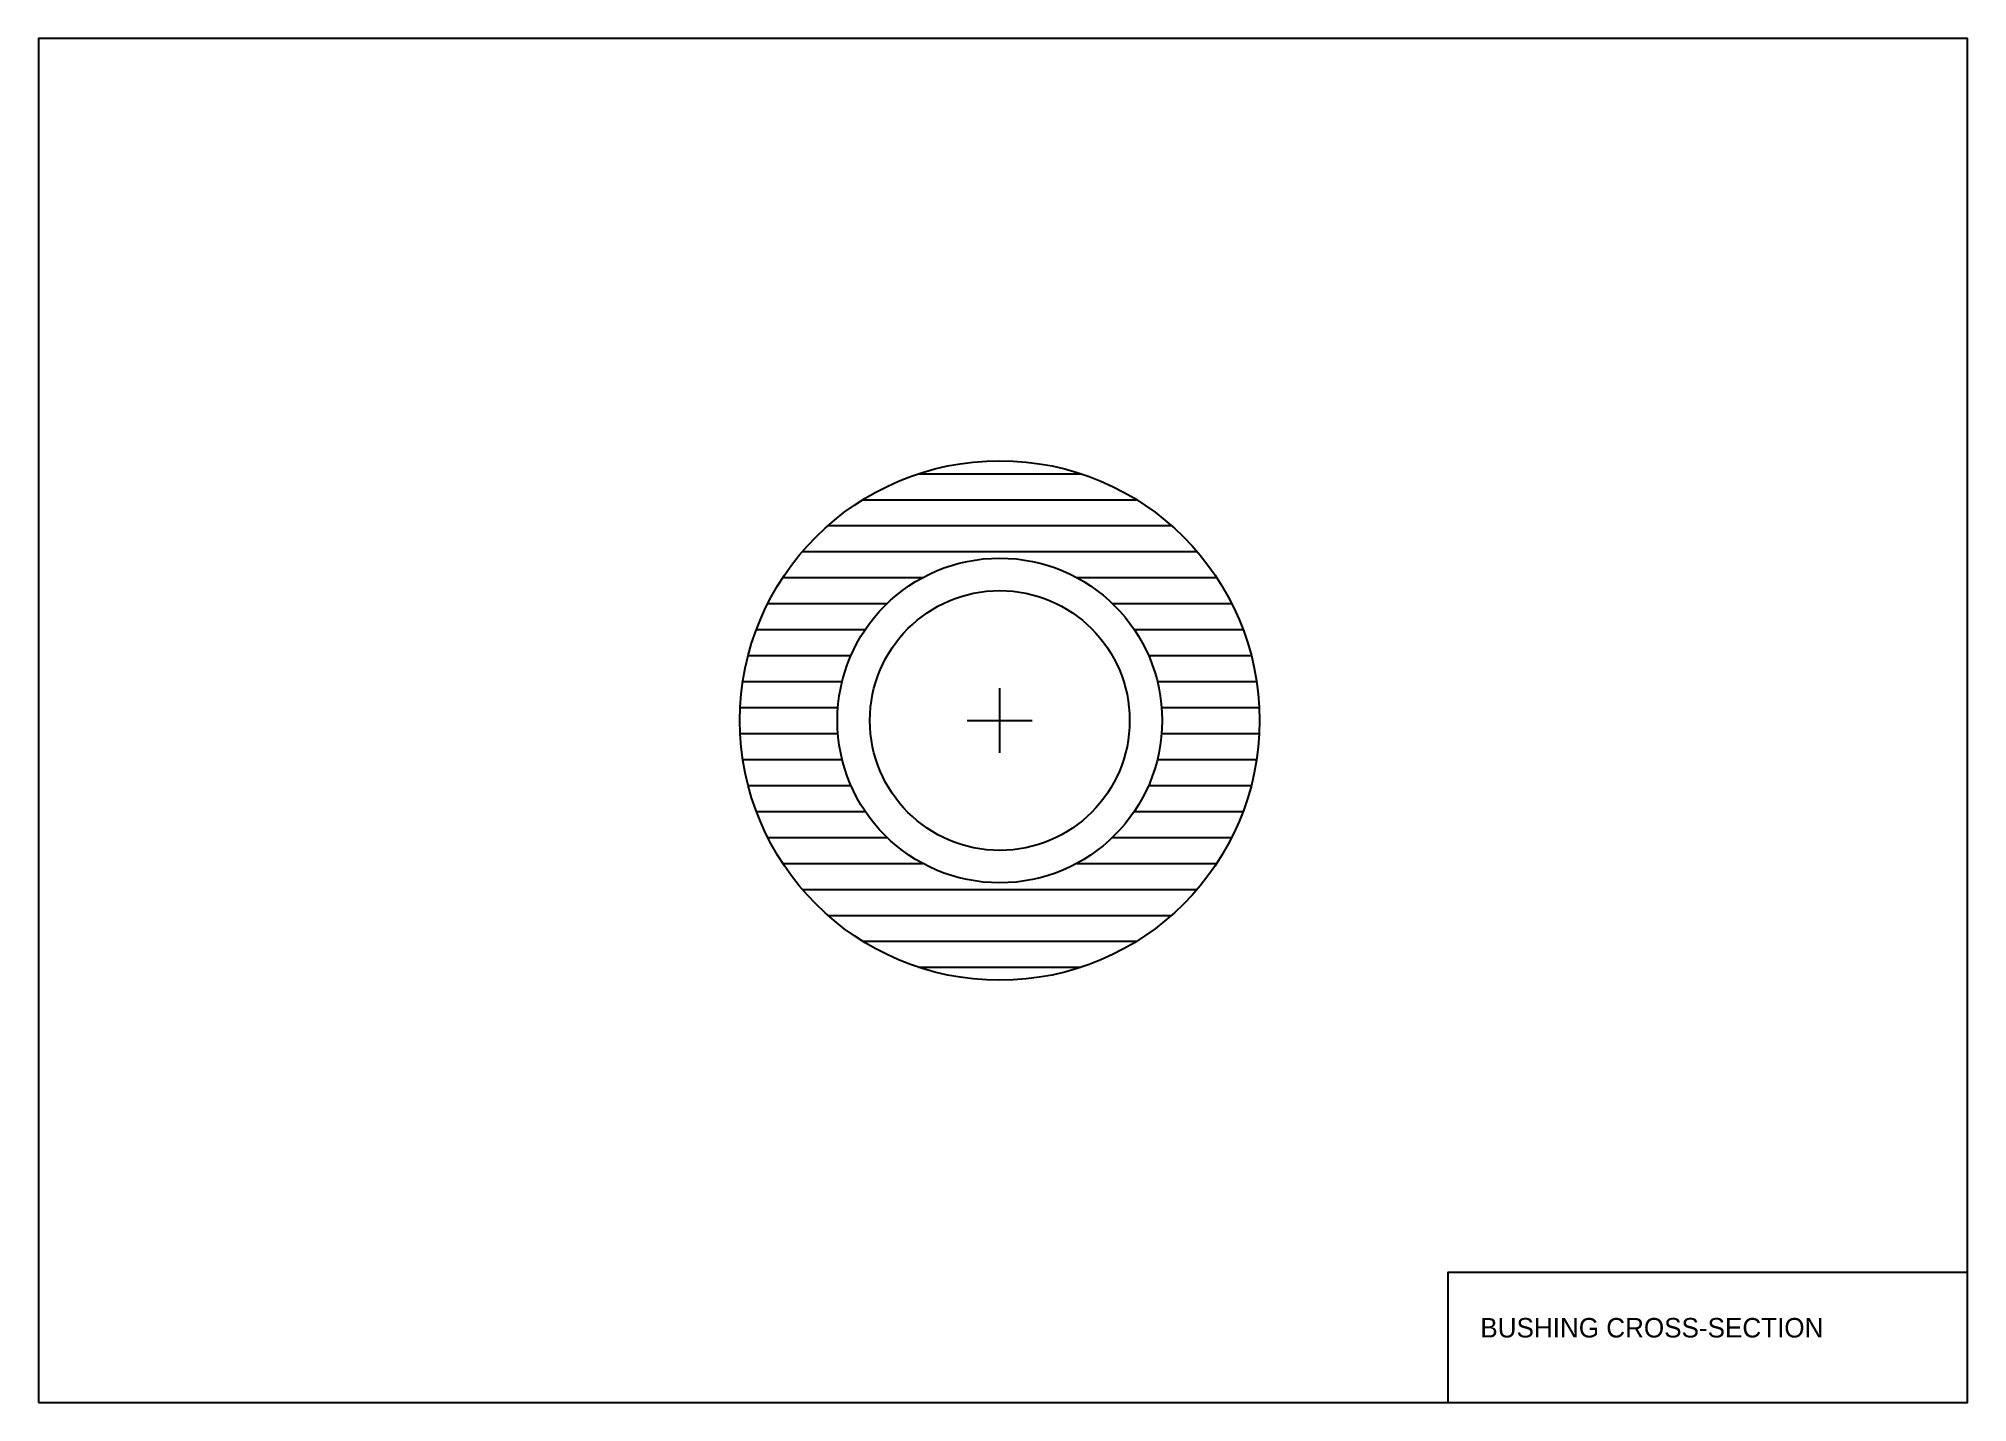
# Model space of a CAD drawing. Header units: millimetres. Extents: x 0 to 297, y 0 to 210.
import ezdxf

# ---------------------------------------------------------------- set-up
doc = ezdxf.new("R2010")
doc.units = ezdxf.units.MM
for name, color, linetype in [('BORDER', 250, 'Continuous'), ('CENTER', 5, 'Continuous'), ('HOLE', 3, 'Continuous'), ('OUTLINE', 1, 'Continuous'), ('TEXT', 250, 'Continuous'), ('TITLEBLOCK', 250, 'Continuous')]:
    doc.layers.add(name, color=color, linetype=linetype)

msp = doc.modelspace()

# ---------------------------------------------------------------- linework, layer by layer
at = {"layer": 'BORDER'}
msp.add_lwpolyline([(0, 0), (297, 0), (297, 210), (0, 210)], close=True, dxfattribs=at)
at = {"layer": 'CENTER'}
for p, q in [((148, 100), (148, 110)), ((143, 105), (153, 105))]:
    msp.add_line(p, q, dxfattribs=at)
at = {"layer": 'HATCH'}
for p, q in [((135.51, 143), (148, 143)), ((148, 143), (160.49, 143)), ((126.93, 139), (148, 139)), ((148, 139), (169.07, 139)), ((121.54, 135), (148, 135)), ((148, 135), (174.46, 135)), ((117.6, 131), (148, 131)), ((148, 131), (178.4, 131)), ((114.59, 127), (136.13, 127)), ((159.87, 127), (181.41, 127)), ((112.28, 123), (130.65, 123)), ((165.35, 123), (183.72, 123)), ((110.53, 119), (127.29, 119)), ((168.71, 119), (185.47, 119)), ((109.27, 115), (125.09, 115)), ((170.91, 115), (186.73, 115)), ((108.45, 111), (123.73, 111)), ((172.27, 111), (187.55, 111)), ((108.05, 107), (123.08, 107)), ((172.92, 107), (187.95, 107)), ((108.05, 103), (123.08, 103)), ((172.92, 103), (187.95, 103)), ((108.45, 99), (123.73, 99)), ((172.27, 99), (187.55, 99)), ((109.27, 95), (125.09, 95)), ((170.91, 95), (186.73, 95)), ((110.53, 91), (127.29, 91)), ((168.71, 91), (185.47, 91)), ((112.28, 87), (130.65, 87)), ((165.35, 87), (183.72, 87)), ((114.59, 83), (136.13, 83)), ((159.87, 83), (181.41, 83)), ((117.6, 79), (148, 79)), ((148, 79), (178.4, 79)), ((121.54, 75), (148, 75)), ((148, 75), (174.46, 75)), ((126.93, 71), (148, 71)), ((148, 71), (169.07, 71)), ((135.51, 67), (148, 67)), ((148, 67), (160.49, 67))]:
    msp.add_line(p, q, dxfattribs=at)
at = {"layer": 'HOLE'}
msp.add_circle((148, 105), 20, dxfattribs=at)
at = {"layer": 'OUTLINE'}
for radius in [40, 25]:
    msp.add_circle((148, 105), radius, dxfattribs=at)
at = {"layer": 'TITLEBLOCK'}
msp.add_lwpolyline([(217, 0), (297, 0), (297, 20), (217, 20)], close=True, dxfattribs=at)

# ---------------------------------------------------------------- texts
at = {"layer": 'TEXT'}
msp.add_text('BUSHING CROSS-SECTION', height=3, dxfattribs=at).set_placement((222, 10))

doc.saveas('drawing.dxf')
